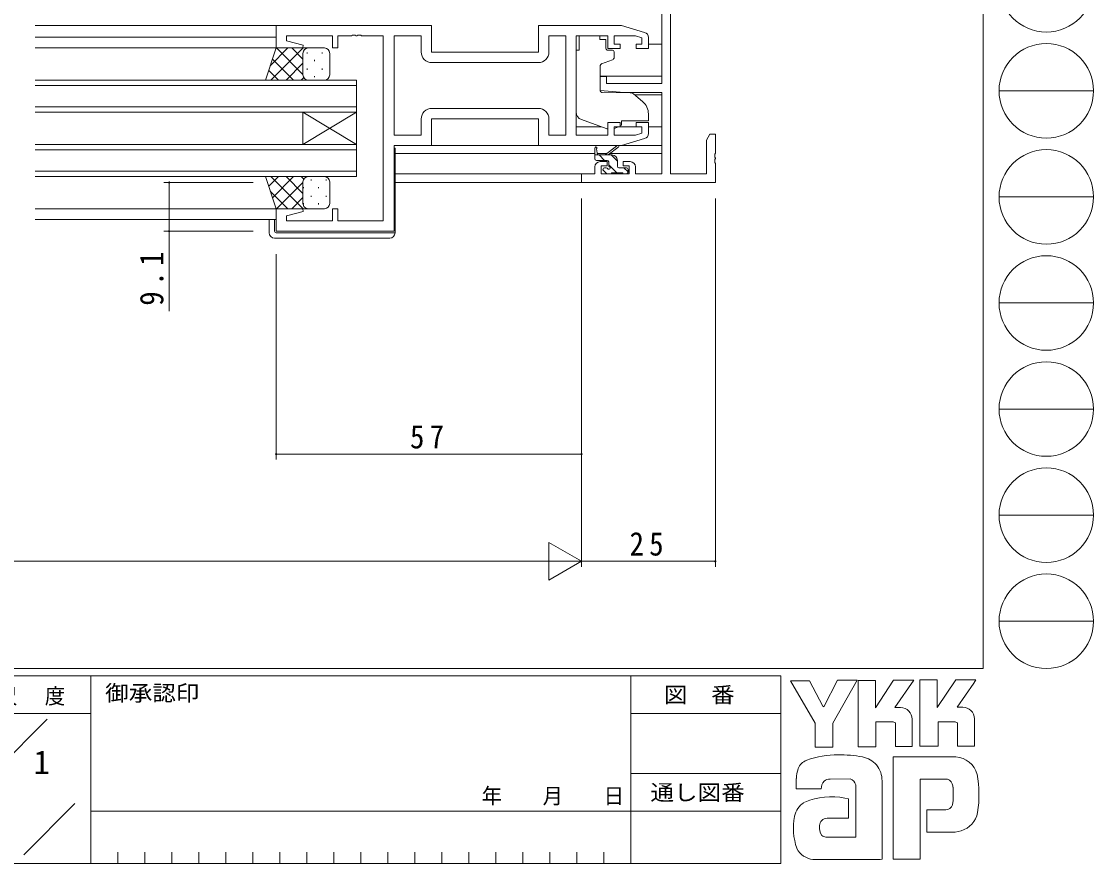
# Model space of a CAD drawing. Units: millimetres on the paper. Extents: x -420 to 373, y -297 to 267.
# Drawn here: x 172.7 to 372.9, y -297 to -139.8 of the extents above; entities that cross this region are included whole.
import ezdxf
from ezdxf.enums import TextEntityAlignment as Align

# ---------------------------------------------------------------- set-up
doc = ezdxf.new("R2010")
doc.units = ezdxf.units.MM
for name, color, linetype, lineweight in [('0-1_YKK_ZWAK', 7, 'Continuous', 9), ('0-3_YKK_11', 7, 'Continuous', 9), ('0-4_YKK_12', 2, 'Continuous', 9), ('0-5_YKK_13', 4, 'Continuous', 9), ('0-6_YKK_D', 6, 'Continuous', 9)]:
    doc.layers.add(name, color=color, linetype=linetype, lineweight=lineweight)
doc.layers.add('0-2_USER1', color=3, linetype='Continuous')
doc.styles.add('ＭＳ ゴシック', font='')
doc.styles.get('ＭＳ ゴシック').set_extended_font_data('MS Gothic')

msp = doc.modelspace()

# ---------------------------------------------------------------- linework, layer by layer
at = {"layer": '0-1_YKK_ZWAK'}
for p, q in [((352.3, 264.425), (352.3, -260.575)), ((355.276, -152.775), (372.917, -152.775)), ((355.276, -172.571), (372.917, -172.571)), ((355.276, -192.367), (372.917, -192.367)), ((355.276, -212.163), (372.917, -212.163)), ((355.276, -231.959), (372.917, -231.959)), ((355.276, -251.755), (372.917, -251.755)), ((352.3, -260.575), (-417.7, -260.575)), ((314.5, -261.975), (-417.7, -261.975)), ((185.7, -261.975), (185.7, -296.975)), ((286.5, -261.975), (286.5, -296.975)), ((314.5, -261.975), (314.5, -296.975)), ((316.337, -262.881), (319.851, -262.881)), ((320.932, -270.774), (316.337, -262.881)), ((325.136, -262.773), (322.581, -267.747)), ((328.96, -275.207), (328.96, -262.8)), ((340.474, -262.692), (343.745, -262.692)), ((340.474, -275.099), (340.474, -262.692)), ((347.178, -262.692), (350.962, -262.692)), ((350.583, -263.341), (347.461, -267.801)), ((350.962, -262.692), (350.583, -263.341)), ((336.879, -267.882), (335.84, -267.882)), ((348.501, -267.801), (347.461, -267.801)), ((165.684, -268.975), (185.7, -268.975)), ((167.87, -279.712), (177.564, -270.018)), ((286.5, -268.975), (314.5, -268.975)), ((339.042, -270.044), (339.042, -275.126)), ((350.664, -270.044), (350.664, -275.072)), ((335.474, -270.558), (332.284, -270.558)), ((343.88, -270.531), (343.88, -275.099)), ((347.069, -270.531), (343.88, -270.531)), ((347.502, -270.693), (347.069, -270.531)), ((347.502, -275.072), (347.502, -270.693)), ((343.88, -275.099), (340.474, -275.099)), ((347.502, -275.021), (347.553, -275.072)), ((350.664, -275.072), (347.502, -275.072)), ((347.124, -277.072), (335.528, -277.072)), ((335.528, -277.072), (335.528, -296.182)), ((286.5, -280.175), (314.5, -280.175)), ((317.418, -283.045), (317.418, -281.116)), ((327.446, -281.18), (323.748, -281.25)), ((333.42, -281.559), (333.42, -296.155)), ((340.555, -281.234), (345.204, -281.234)), ((340.555, -296.182), (340.555, -281.234)), ((322.067, -283.045), (317.418, -283.045)), ((328.527, -292.046), (328.527, -282.316)), ((346.673, -282.732), (346.691, -285.366)), ((173.172, -295.32), (182.696, -285.797)), ((185.7, -287.175), (286.5, -287.175)), ((314.5, -287.175), (286.5, -287.175)), ((341.772, -286.965), (341.772, -291.1)), ((345.313, -286.965), (341.772, -286.965)), ((327.176, -288.505), (323.181, -288.51)), ((322.905, -292.046), (328.527, -292.046)), ((328.095, -292.046), (328.446, -292.046)), ((328.527, -292.045), (328.528, -292.046)), ((341.772, -291.1), (347.097, -291.1)), ((347.097, -291.1), (348.178, -290.857)), ((190.74, -294.875), (190.74, -296.975)), ((195.78, -294.875), (195.78, -296.975)), ((200.82, -294.875), (200.82, -296.975)), ((205.86, -294.875), (205.86, -296.975)), ((210.9, -294.875), (210.9, -296.975)), ((215.94, -294.875), (215.94, -296.975)), ((220.98, -294.875), (220.98, -296.975)), ((226.02, -294.875), (226.02, -296.975)), ((231.06, -294.875), (231.06, -296.975)), ((236.1, -294.875), (236.1, -296.975)), ((241.14, -294.875), (241.14, -296.975)), ((246.18, -294.875), (246.18, -296.975)), ((251.22, -294.875), (251.22, -296.975)), ((256.26, -294.875), (256.26, -296.975)), ((261.3, -294.875), (261.3, -296.975)), ((266.34, -294.875), (266.34, -296.975)), ((271.38, -294.875), (271.38, -296.975)), ((276.42, -294.875), (276.42, -296.975)), ((281.46, -294.875), (281.46, -296.975)), ((322.067, -296.236), (320.58, -296.236)), ((333.095, -296.209), (322.067, -296.236)), ((333.42, -296.155), (333.095, -296.209)), ((-417.7, -296.975), (314.5, -296.975))]:
    msp.add_line(p, q, dxfattribs=at)
for points in [[(319.851, -262.881), (322.364, -267.584), (322.581, -267.747)], [(325.136, -262.773), (328.762, -262.773), (324.229, -270.801)], [(328.96, -262.8), (332.176, -262.8), (332.176, -267.899), (335.555, -262.746)], [(335.555, -262.746), (339.38, -262.746), (335.84, -267.882)], [(343.745, -262.692), (343.745, -267.884), (347.178, -262.692)], [(324.229, -270.801), (324.229, -275.234), (320.932, -275.234), (320.932, -270.774)], [(332.284, -270.558), (332.284, -275.207), (328.96, -275.207)], [(339.042, -275.126), (335.906, -275.126), (335.906, -270.72), (335.474, -270.558)], [(326.473, -284.748), (327.176, -284.91), (327.176, -288.505)], [(335.528, -296.182), (339.771, -296.182), (340.555, -296.182)]]:
    msp.add_lwpolyline(points, dxfattribs=at)
for centre in [(364.096, -132.979), (364.096, -152.775), (364.096, -172.571), (364.096, -192.367), (364.096, -212.163), (364.096, -231.959), (364.096, -251.755)]:
    msp.add_circle(centre, 8.82, dxfattribs=at)
for centre, radius, start, end in [((336.879, -270.044), 2.163, 0.00165, 89.99603), ((348.501, -269.963), 2.163, 0.00165, 89.99603), ((320.106, -280.031), 2.444, 109.02126, 161.51263), ((325.222, -294.376), 17.68, 89.89165, 109.30847), ((325.741, -297.438), 20.748, 78.78009, 91.46938), ((329.03, -281.472), 4.449, 40.66422, 80.31693), ((346.972, -281.416), 4.341, 14.44571, 87.08746), ((322.459, -281.141), 5.037, 158.41083, 179.71774), ((328.809, -281.461), 4.612, 358.78058, 38.76563), ((324.175, -282.982), 2.109, 138.46381, 181.71359), ((323.615, -282.946), 1.701, 85.50551, 126.78038), ((326.956, -282.729), 1.625, 14.75519, 72.44994), ((345.365, -282.454), 1.229, 16.43123, 96.91661), ((343.031, -283.183), 3.673, 4.93422, 17.03551), ((330.666, -284.163), 20.86, 350.99026, 10.67624), ((320.927, -288.903), 3.908, 121.8271, 169.08475), ((324.02, -297.829), 13.309, 79.38097, 112.05824), ((345.314, -285.659), 1.306, 269.95467, 342.90144), ((343.01, -285.016), 3.697, 343.6902, 354.75362), ((327.949, -290.37), 11.082, 168.76372, 199.80078), ((347.035, -286.72), 4.291, 285.4429, 349.90448), ((324.082, -290.303), 2.369, 171.08202, 216.71922), ((323.19, -289.955), 1.445, 90.33952, 178.03638), ((323.15, -290.54), 1.526, 230.97279, 260.7549), ((320.94, -292.418), 3.823, 207.31435, 263.59464)]:
    msp.add_arc(centre, radius, start, end, dxfattribs=at)
at = {"layer": '0-3_YKK_11'}
for p, q in [((292.3, -101.508), (292.3, -151.378)), ((293.93, -168.248), (293.93, -101.508)), ((220.3, -140.578), (220.3, -144.778)), ((249.3, -140.578), (220.3, -140.578)), ((249.3, -145.578), (249.3, -140.578)), ((269.3, -140.578), (269.3, -145.578)), ((284.8, -140.578), (269.3, -140.578)), ((289.087, -141.864), (284.8, -140.578)), ((222.23, -142.508), (230.8, -142.508)), ((222.23, -143.425), (222.23, -142.508)), ((225.329, -144.255), (222.23, -143.425)), ((230.8, -142.508), (230.8, -144.778)), ((231.8, -142.508), (234.342, -142.508)), ((231.8, -144.778), (231.8, -142.508)), ((234.342, -142.508), (234.525, -142.388)), ((234.525, -142.388), (235.075, -142.388)), ((235.075, -142.388), (235.258, -142.508)), ((235.258, -142.508), (235.342, -142.508)), ((235.342, -142.508), (235.525, -142.388)), ((235.525, -142.388), (236.075, -142.388)), ((236.075, -142.388), (236.258, -142.508)), ((236.258, -142.508), (240.3, -142.508)), ((240.3, -142.508), (240.3, -177.048)), ((242.3, -142.508), (242.3, -161.048)), ((247.37, -142.508), (242.3, -142.508)), ((247.37, -145.508), (247.37, -142.508)), ((271.23, -142.508), (271.23, -145.508)), ((274.37, -142.508), (271.23, -142.508)), ((274.37, -161.048), (274.37, -142.508)), ((276.3, -142.508), (282.2, -142.508)), ((276.3, -161.048), (276.3, -142.508)), ((282.2, -142.508), (282.2, -144.878)), ((283.4, -142.508), (287.405, -142.508)), ((283.4, -144.078), (283.4, -142.508)), ((284.5, -144.078), (283.4, -144.078)), ((284.5, -144.878), (284.5, -144.078)), ((287.405, -142.508), (288.6, -142.866)), ((287.5, -144.078), (287.5, -144.878)), ((288.6, -144.078), (287.5, -144.078)), ((288.6, -142.866), (288.6, -144.078)), ((289.8, -144.878), (289.8, -142.822)), ((220.3, -144.778), (225.261, -144.778)), ((225.261, -144.778), (225.329, -144.255)), ((230.8, -144.778), (231.8, -144.778)), ((269.3, -145.578), (249.3, -145.578)), ((282.2, -144.878), (284.5, -144.878)), ((287.5, -144.878), (289.8, -144.878)), ((269.23, -147.508), (249.37, -147.508)), ((280.8, -150.078), (280.8, -152.684)), ((282, -150.078), (280.8, -150.078)), ((282, -151.378), (282, -150.078)), ((292.3, -151.378), (282, -151.378)), ((280.8, -152.684), (285.3, -153.078)), ((285.3, -153.078), (292.3, -153.078)), ((292.3, -153.078), (292.3, -168.248)), ((249.37, -156.048), (269.23, -156.048)), ((249.37, -156.048), (269.23, -156.048)), ((247.37, -161.048), (247.37, -158.048)), ((249.3, -157.978), (269.3, -157.978)), ((249.3, -162.978), (249.3, -157.978)), ((269.3, -157.978), (269.3, -162.978)), ((271.23, -158.048), (271.23, -161.048)), ((282.2, -158.678), (282.2, -161.048)), ((284.5, -158.678), (282.2, -158.678)), ((283.4, -159.478), (284.5, -159.478)), ((283.4, -161.048), (283.4, -159.478)), ((284.5, -159.478), (284.5, -158.678)), ((287.5, -158.678), (287.5, -159.478)), ((289.8, -158.678), (287.5, -158.678)), ((287.5, -159.478), (288.6, -159.478)), ((288.6, -159.478), (288.6, -160.689)), ((289.8, -160.734), (289.8, -158.678)), ((242.3, -161.048), (247.37, -161.048)), ((271.23, -161.048), (274.37, -161.048)), ((282.2, -161.048), (276.3, -161.048)), ((287.405, -161.048), (283.4, -161.048)), ((284.8, -162.978), (289.087, -161.692)), ((288.6, -160.689), (287.405, -161.048)), ((301.3, -160.878), (300.67, -161.969)), ((300.67, -161.969), (300.67, -168.248)), ((302.3, -160.878), (301.3, -160.878)), ((302.3, -164.42), (302.3, -160.878)), ((242.3, -162.978), (249.3, -162.978)), ((242.3, -178.978), (242.3, -162.978)), ((269.3, -162.978), (284.8, -162.978)), ((282.1, -165.978), (280.8, -165.978)), ((282.1, -166.778), (282.1, -165.978)), ((285.1, -165.978), (285.1, -166.778)), ((286.4, -165.978), (285.1, -165.978)), ((302.18, -164.603), (302.3, -164.42)), ((302.18, -165.153), (302.18, -164.603)), ((302.3, -165.336), (302.18, -165.153)), ((302.18, -165.603), (302.3, -165.42)), ((302.18, -166.153), (302.18, -165.603)), ((302.3, -165.42), (302.3, -165.336)), ((279.8, -166.978), (279.8, -168.248)), ((281, -166.778), (282.1, -166.778)), ((281, -168.248), (281, -166.778)), ((285.1, -166.778), (286.2, -166.778)), ((286.2, -166.778), (286.2, -168.248)), ((287.4, -168.248), (287.4, -166.978)), ((302.3, -166.336), (302.18, -166.153)), ((302.3, -169.878), (302.3, -166.336)), ((277.3, -168.248), (277.3, -169.878)), ((279.8, -168.248), (277.3, -168.248)), ((277.3, -169.878), (302.3, -169.878)), ((286.2, -168.248), (281, -168.248)), ((292.3, -168.248), (287.4, -168.248)), ((300.67, -168.248), (293.93, -168.248)), ((220.3, -174.778), (220.3, -178.978)), ((225.261, -174.778), (220.3, -174.778)), ((222.23, -176.131), (225.329, -175.3)), ((222.23, -177.048), (222.23, -176.131)), ((225.329, -175.3), (225.261, -174.778)), ((230.8, -174.778), (230.8, -177.048)), ((231.8, -174.778), (230.8, -174.778)), ((231.8, -177.048), (231.8, -174.778)), ((230.8, -177.048), (222.23, -177.048)), ((240.3, -177.048), (231.8, -177.048)), ((220.3, -178.978), (242.3, -178.978))]:
    msp.add_line(p, q, dxfattribs=at)
for centre, radius, start, end in [((288.8, -142.822), 1, 359.99995, 73.30074), ((249.37, -145.508), 2, 180, 269.99998), ((269.23, -145.508), 2, 270, 359.99998), ((249.37, -158.048), 2, 90, 179.99998), ((269.23, -158.048), 2, 0, 89.99998), ((288.8, -160.734), 1, 286.69925, 0.00003), ((280.8, -166.978), 1, 90, 179.99998), ((286.4, -166.978), 1, 0, 89.99998)]:
    msp.add_arc(centre, radius, start, end, dxfattribs=at)
at = {"layer": '0-4_YKK_12'}
for p, q in [((175.3, -140.578), (220.8, -140.578)), ((175.3, -142.778), (220.3, -142.778)), ((289.8, -144.078), (292.3, -144.078)), ((175.3, -144.778), (220.8, -144.778)), ((280.8, -150.031), (292.3, -150.031)), ((175.3, -150.778), (235.3, -150.778)), ((235.3, -151.778), (175.3, -151.778)), ((235.3, -150.778), (235.3, -156.778)), ((287.232, -153.524), (292.3, -153.524)), ((175.3, -155.778), (235.3, -155.778)), ((235.3, -156.778), (175.3, -156.778)), ((235.3, -162.778), (225.3, -156.778)), ((235.3, -156.778), (225.3, -162.778)), ((225.3, -156.778), (225.3, -162.778)), ((235.3, -156.778), (235.3, -162.778)), ((276.3, -159.478), (280.985, -159.478)), ((283.7, -159.478), (288.3, -159.478)), ((289.8, -159.478), (292.3, -159.478)), ((175.3, -162.778), (235.3, -162.778)), ((235.3, -163.778), (175.3, -163.778)), ((235.3, -162.778), (235.3, -168.778)), ((242.5, -164.478), (279.8, -164.478)), ((280.251, -164.478), (282.056, -164.478)), ((282.651, -164.478), (292.3, -164.478)), ((175.3, -167.778), (235.3, -167.778)), ((235.3, -168.778), (175.3, -168.778)), ((277.6, -168.248), (242.5, -168.248)), ((242.5, -169.878), (277.6, -169.878)), ((175.3, -174.778), (220.8, -174.778)), ((175.3, -176.778), (220.3, -176.778))]:
    msp.add_line(p, q, dxfattribs=at)
at = {"layer": '0-5_YKK_13'}
for p, q in [((276.9, -142.508), (276.9, -143.178)), ((280.7, -142.508), (276.9, -142.508)), ((276.9, -144.178), (276.9, -143.178)), ((280.7, -142.508), (280.7, -143.178)), ((280.7, -143.178), (281.87, -143.178)), ((281.87, -144.178), (281.87, -143.178)), ((218.3, -150.778), (220.3, -144.778)), ((222.503, -144.778), (219.198, -148.083)), ((225.332, -144.778), (219.332, -150.778)), ((220.3, -144.778), (226.3, -144.778)), ((225.3, -149.698), (220.38, -144.778)), ((225.3, -146.87), (223.208, -144.778)), ((225.3, -145.778), (225.3, -149.778)), ((225.3, -145.778), (225.3, -149.778)), ((226.065, -144.806), (226.037, -144.778)), ((226.07, -145.598), (226.07, -145.798)), ((229.3, -144.778), (226.3, -144.778)), ((228.9, -145.598), (228.9, -145.798)), ((230.3, -149.778), (230.3, -145.778)), ((276.3, -156.733), (276.3, -145.178)), ((276.9, -145.178), (276.3, -145.178)), ((276.9, -145.178), (276.9, -144.178)), ((281.87, -144.178), (281.87, -144.878)), ((282.17, -145.178), (283.1, -145.178)), ((283.4, -145.478), (283.4, -146.528)), ((223.552, -150.778), (219.613, -146.839)), ((225.3, -147.638), (222.16, -150.778)), ((227.485, -147.013), (227.485, -147.213)), ((283.071, -146.998), (281.071, -147.726)), ((220.723, -150.778), (218.906, -148.961)), ((226.07, -148.628), (226.07, -148.828)), ((227.485, -150.043), (227.485, -150.243)), ((228.9, -148.628), (228.9, -148.828)), ((280.8, -148.174), (280.8, -152.78)), ((226.3, -150.778), (218.3, -150.778)), ((225.455, -150.312), (224.989, -150.778)), ((226.3, -150.778), (229.3, -150.778)), ((281.017, -153.08), (286.403, -153.127)), ((287.037, -153.361), (288.728, -154.78)), ((289.8, -157.078), (289.8, -158.378)), ((281.928, -159.818), (277.291, -158.144)), ((283.494, -159.784), (284.151, -159.478)), ((284.455, -159.336), (284.8, -159.175)), ((284.8, -158.378), (284.8, -158.678)), ((289.8, -158.378), (284.8, -158.378)), ((284.8, -158.678), (284.8, -159.175)), ((242.3, -163.478), (242.5, -163.478)), ((242.5, -163.478), (242.5, -178.978)), ((269.8, -162.978), (248.8, -162.978)), ((279.8, -165.448), (279.8, -163.448)), ((280.1, -163.622), (280.299, -164.748)), ((281.7, -164.748), (283.918, -163.065)), ((282.3, -164.748), (284.119, -163.347)), ((284.727, -162.978), (292.3, -162.978)), ((283, -164.748), (279.8, -164.748)), ((282.1, -165.748), (280.1, -165.748)), ((281.594, -165.748), (280.594, -164.748)), ((282.4, -166.687), (282.4, -166.048)), ((284, -165.909), (282.839, -164.748)), ((284, -166.848), (284, -165.748)), ((281.888, -168.16), (281.388, -167.66)), ((281.6, -167.148), (281.939, -167.148)), ((283.894, -168.048), (282.4, -166.554)), ((285, -168.048), (282.9, -168.048)), ((284.3, -167.148), (285.7, -167.148)), ((286, -167.909), (285.239, -167.148)), ((286, -167.448), (286, -167.948)), ((218.3, -168.778), (220.3, -174.778)), ((226.3, -168.778), (218.3, -168.778)), ((220.723, -168.778), (218.906, -170.595)), ((225.332, -174.778), (219.332, -168.778)), ((223.552, -168.778), (219.613, -172.716)), ((225.3, -169.858), (220.38, -174.778)), ((225.3, -171.918), (222.16, -168.778)), ((225.455, -169.244), (224.989, -168.778)), ((225.3, -173.778), (225.3, -169.778)), ((225.3, -173.778), (225.3, -169.778)), ((226.3, -168.778), (229.3, -168.778)), ((226.805, -169.513), (226.805, -169.313)), ((229.635, -169.513), (229.635, -169.313)), ((230.3, -169.778), (230.3, -173.778)), ((282.7, -168.248), (282.1, -168.248)), ((285.7, -168.248), (285.2, -168.248)), ((222.503, -174.778), (219.198, -171.473)), ((225.39, -170.928), (225.39, -170.728)), ((228.22, -170.928), (228.22, -170.728)), ((225.3, -172.686), (223.208, -174.778)), ((225.39, -173.958), (225.39, -173.758)), ((226.805, -172.543), (226.805, -172.343)), ((228.22, -173.958), (228.22, -173.758)), ((229.635, -172.543), (229.635, -172.343)), ((220.3, -174.778), (226.3, -174.778)), ((226.065, -174.75), (226.037, -174.778)), ((229.3, -174.778), (226.3, -174.778)), ((219, -179.278), (219, -176.778)), ((220, -176.778), (220, -178.978)), ((220.3, -179.278), (242, -179.278)), ((242, -179.278), (242.5, -179.278)), ((242.5, -178.978), (242.5, -179.278)), ((241.5, -180.278), (220, -180.278))]:
    msp.add_line(p, q, dxfattribs=at)
for centre, radius, start, end in [((226.3, -145.778), 1, 90.00009, 180.00009), ((226.3, -145.778), 1, 90.00009, 180.00009), ((229.3, -145.778), 1, 0.00009, 90.00009), ((282.17, -144.878), 0.3, 179.99998, 269.99998), ((283.1, -145.478), 0.3, 359.99998, 89.99998), ((281.3, -148.174), 0.5, 109.99998, 179.99998), ((282.9, -146.528), 0.5, 289.99998, 359.99998), ((226.3, -149.778), 1, 180.00009, 270.00009), ((226.3, -149.778), 1, 180.00009, 270.00009), ((229.3, -149.778), 1, 270.00009, 0.00009), ((281.1, -152.78), 0.3, 179.99998, 269.49998), ((286.394, -154.127), 1, 49.99998, 89.49998), ((286.8, -157.078), 3, 359.99998, 49.99998), ((277.8, -156.733), 1.5, 179.99998, 250.14673), ((282.268, -158.878), 1, 250.14673, 266.11316), ((283.071, -158.878), 1, 289.20296, 294.99998), ((280, -163.448), 0.2, 300, 180), ((284.1, -163.148), 0.2, 275.58287, 155.58287), ((280.1, -165.448), 0.3, 180, 270), ((282.1, -166.048), 0.3, 0, 90), ((283, -165.748), 1, 0, 90), ((281.6, -167.448), 0.3, 90, 225), ((281.939, -167.448), 0.3, 33.05573, 90), ((282.4, -167.148), 0.25, 213.05573, 56.94426), ((282.7, -166.687), 0.3, 180, 236.94426), ((282.7, -168.048), 0.2, 270, 0), ((284.3, -166.848), 0.3, 180, 270), ((285.2, -168.048), 0.2, 180, 270), ((285.7, -167.448), 0.3, 0, 90), ((285.7, -167.948), 0.3, 270, 0), ((226.3, -169.778), 1, 89.99989, 179.99989), ((226.3, -169.778), 1, 89.99989, 179.99989), ((229.3, -169.778), 1, 359.99989, 89.99989), ((282.1, -167.948), 0.3, 225, 270), ((226.3, -173.778), 1, 179.99989, 269.99989), ((226.3, -173.778), 1, 179.99989, 269.99989), ((229.3, -173.778), 1, 269.99989, 359.99989), ((220, -179.278), 1, 180, 270), ((220.3, -178.978), 0.3, 180, 270), ((241.5, -179.278), 1, 270, 359.99998)]:
    msp.add_arc(centre, radius, start, end, dxfattribs=at)
at = {"layer": '0-6_YKK_D'}
for p, q in [((216, -169.878), (199.3, -169.878)), ((200.3, -169.878), (200.3, -178.978)), ((277.3, -172.878), (277.3, -241.575)), ((277.3, -172.878), (277.3, -241.575)), ((302.3, -172.878), (302.3, -241.575)), ((216, -178.978), (199.3, -178.978)), ((200.3, -178.978), (200.3, -193.878)), ((220.3, -183.278), (220.3, -221.575)), ((277.3, -183.278), (277.3, -221.575)), ((277.3, -220.575), (220.3, -220.575)), ((271.238, -237.075), (271.238, -244.075)), ((277.3, -240.575), (271.238, -237.075)), ((-55.7, -240.575), (270.3, -240.575)), ((277.3, -240.575), (265.176, -240.575)), ((277.3, -240.575), (271.238, -244.075)), ((277.3, -240.575), (302.3, -240.575))]:
    msp.add_line(p, q, dxfattribs=at)
for centre, start, end in [((200.3, -169.878), 90, 270), ((200.3, -169.878), 270, 90), ((200.3, -178.978), 90, 270), ((200.3, -178.978), 270, 90), ((220.3, -220.575), 0, 180), ((220.3, -220.575), 180, 0), ((277.3, -220.575), 0, 180), ((277.3, -220.575), 180, 0), ((302.3, -240.575), 0, 180), ((302.3, -240.575), 180, 0)]:
    msp.add_arc(centre, 0.106, start, end, dxfattribs=at)

# ---------------------------------------------------------------- texts
at = {"layer": '0-1_YKK_ZWAK', "style": 'ＭＳ ゴシック', "width": 1.1}
for s, p in [('御承認印', (188.367, -267.508)), ('図\u3000番', (292.698, -267.837)), ('通し図番', (290.179, -286.06))]:
    msp.add_text(s, height=2.933, dxfattribs=at).set_placement(p, align=Align.BOTTOM_LEFT)
at = {"layer": '0-1_YKK_ZWAK', "char_height": 2.933, "attachment_point": 7, "style": 'ＭＳ ゴシック'}
for s, insert in [('\\T1.17;\\W0.95;尺\\~\\~度', (168.212, -267.512)), ('\\T1.2;\\W0.95;年\\~\\~\\~月\\~\\~\\~日', (258.676, -286.144))]:
    msp.add_mtext(s, dxfattribs=dict(at, insert=insert))
at = {"layer": '0-2_USER1', "style": 'ＭＳ ゴシック'}
msp.add_text('1', height=4.399, dxfattribs=at).set_placement((175.033, -281.575), align=Align.BOTTOM_LEFT)
at = {"layer": '0-6_YKK_D', "color": 3, "insert": (199.3, -192.878), "char_height": 4.399, "attachment_point": 7, "rotation": 90, "style": 'ＭＳ ゴシック'}
msp.add_mtext('\\T1.38;\\W0.9;9.1', dxfattribs=at)
at = {"layer": '0-6_YKK_D', "color": 3, "char_height": 4.399, "attachment_point": 7, "style": 'ＭＳ ゴシック'}
for s, insert in [('\\T1.36;\\W0.9;57', (245.28, -219.575)), ('\\T1.36;\\W0.9;25', (286.28, -239.575))]:
    msp.add_mtext(s, dxfattribs=dict(at, insert=insert))

doc.saveas('drawing.dxf')
